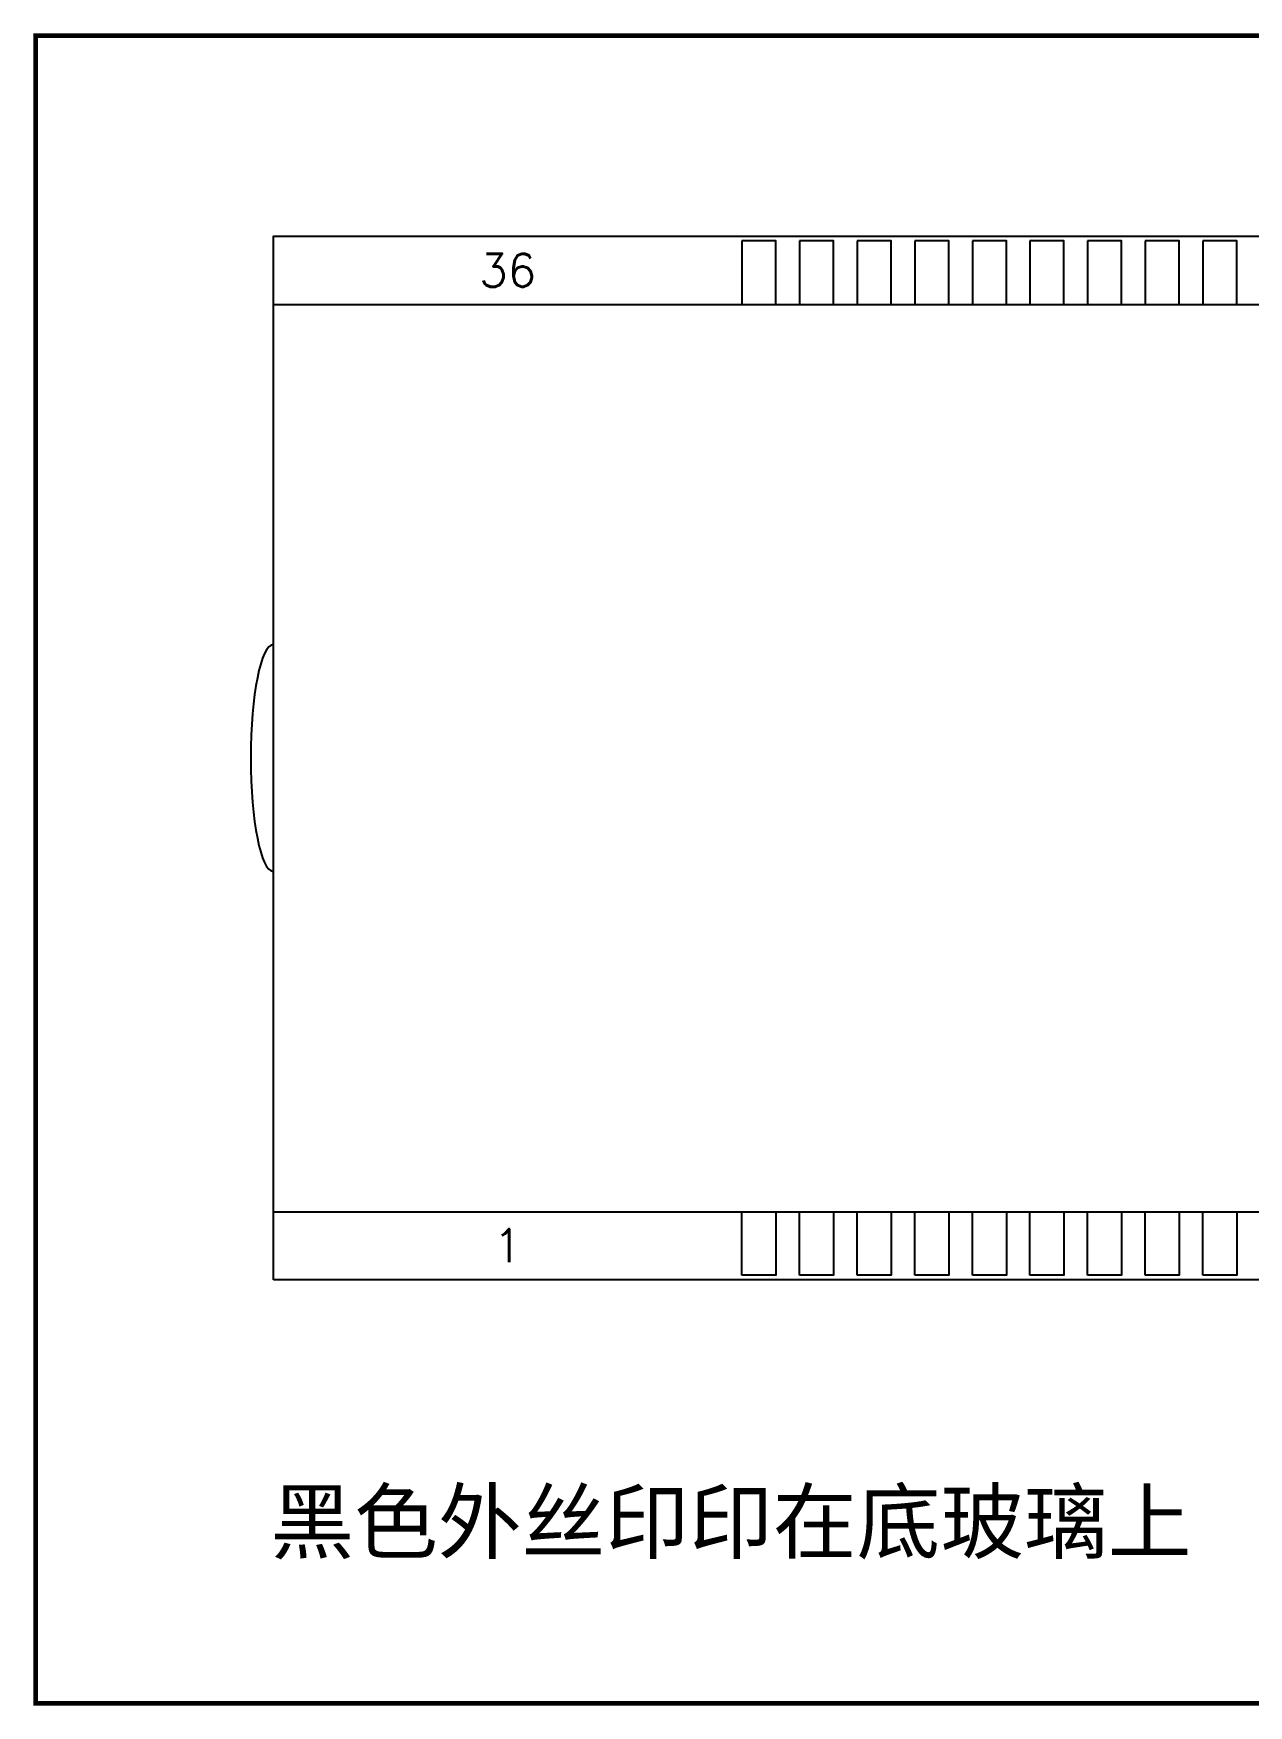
# Model space of a CAD drawing. Extents: x -1388 to 1427, y 183 to 486.
# Drawn here: x 928.5 to 982.1, y 219.4 to 293.1 of the extents above; entities that cross this region are included whole.
import ezdxf
from ezdxf.enums import TextEntityAlignment as Align

# ---------------------------------------------------------------- set-up
doc = ezdxf.new("R2010")
doc.units = 0
doc.header["$LTSCALE"] = 3
doc.layers.get('0').update_dxf_attribs({"linetype": 'CONTINUOUS'})
doc.layers.add('SCREEN', color=6, linetype='CONTINUOUS')
doc.styles.add('ROMANS', font='romans.shx')
doc.styles.add('style5', font='simhei.ttf', dxfattribs={"height": 1.5})

msp = doc.modelspace()

# ---------------------------------------------------------------- linework, layer by layer
msp.add_lwpolyline([(1035.138, 219.474, 0.2, 0.2, 0), (1035.138, 292.991, 0.2, 0.2, 0), (928.614, 292.991, 0.2, 0.2, 0), (928.614, 219.474, 0.2, 0.2, 0)], format="xyseb", close=True)
for points in [[(939.095, 238.147), (939.095, 284.147), (1025.095, 284.147), (1025.095, 238.147)], [(959.755, 283.947), (959.755, 281.147), (961.255, 281.147), (961.255, 283.947)], [(962.295, 283.947), (962.295, 281.147), (963.795, 281.147), (963.795, 283.947)], [(964.835, 283.947), (964.835, 281.147), (966.335, 281.147), (966.335, 283.947)], [(967.375, 283.947), (967.375, 281.147), (968.875, 281.147), (968.875, 283.947)], [(969.915, 283.947), (969.915, 281.147), (971.415, 281.147), (971.415, 283.947)], [(972.455, 283.947), (972.455, 281.147), (973.955, 281.147), (973.955, 283.947)], [(974.995, 283.947), (974.995, 281.147), (976.495, 281.147), (976.495, 283.947)], [(977.535, 283.947), (977.535, 281.147), (979.035, 281.147), (979.035, 283.947)], [(980.075, 283.947), (980.075, 281.147), (981.575, 281.147), (981.575, 283.947)], [(959.755, 238.347), (959.755, 241.147), (961.255, 241.147), (961.255, 238.347)], [(962.295, 238.347), (962.295, 241.147), (963.795, 241.147), (963.795, 238.347)], [(964.835, 238.347), (964.835, 241.147), (966.335, 241.147), (966.335, 238.347)], [(967.375, 238.347), (967.375, 241.147), (968.875, 241.147), (968.875, 238.347)], [(969.915, 238.347), (969.915, 241.147), (971.415, 241.147), (971.415, 238.347)], [(972.455, 238.347), (972.455, 241.147), (973.955, 241.147), (973.955, 238.347)], [(974.995, 238.347), (974.995, 241.147), (976.495, 241.147), (976.495, 238.347)], [(977.535, 238.347), (977.535, 241.147), (979.035, 241.147), (979.035, 238.347)], [(980.075, 238.347), (980.075, 241.147), (981.575, 241.147), (981.575, 238.347)]]:
    msp.add_lwpolyline(points, close=True)
for points in [[(939.095, 281.147), (1025.095, 281.147)], [(939.095, 241.147), (1025.095, 241.147)]]:
    msp.add_lwpolyline(points)
msp.add_ellipse((939.095, 261.147), major_axis=(0, -5), ratio=0.2, start_param=3.141593, end_param=6.283185)

# ---------------------------------------------------------------- texts
at = {"style": 'ROMANS'}
for s, p in [('36', (949.425, 282.647)), ('1', (949.425, 239.647))]:
    msp.add_text(s, height=1.46, dxfattribs=at).set_placement(p, align=Align.MIDDLE)
at = {"layer": 'SCREEN', "lineweight": 9, "style": 'style5'}
msp.add_text('黑色外丝印印在底玻璃上', height=2.70719, dxfattribs=at).set_placement((938.962, 226.127))

doc.saveas('drawing.dxf')
